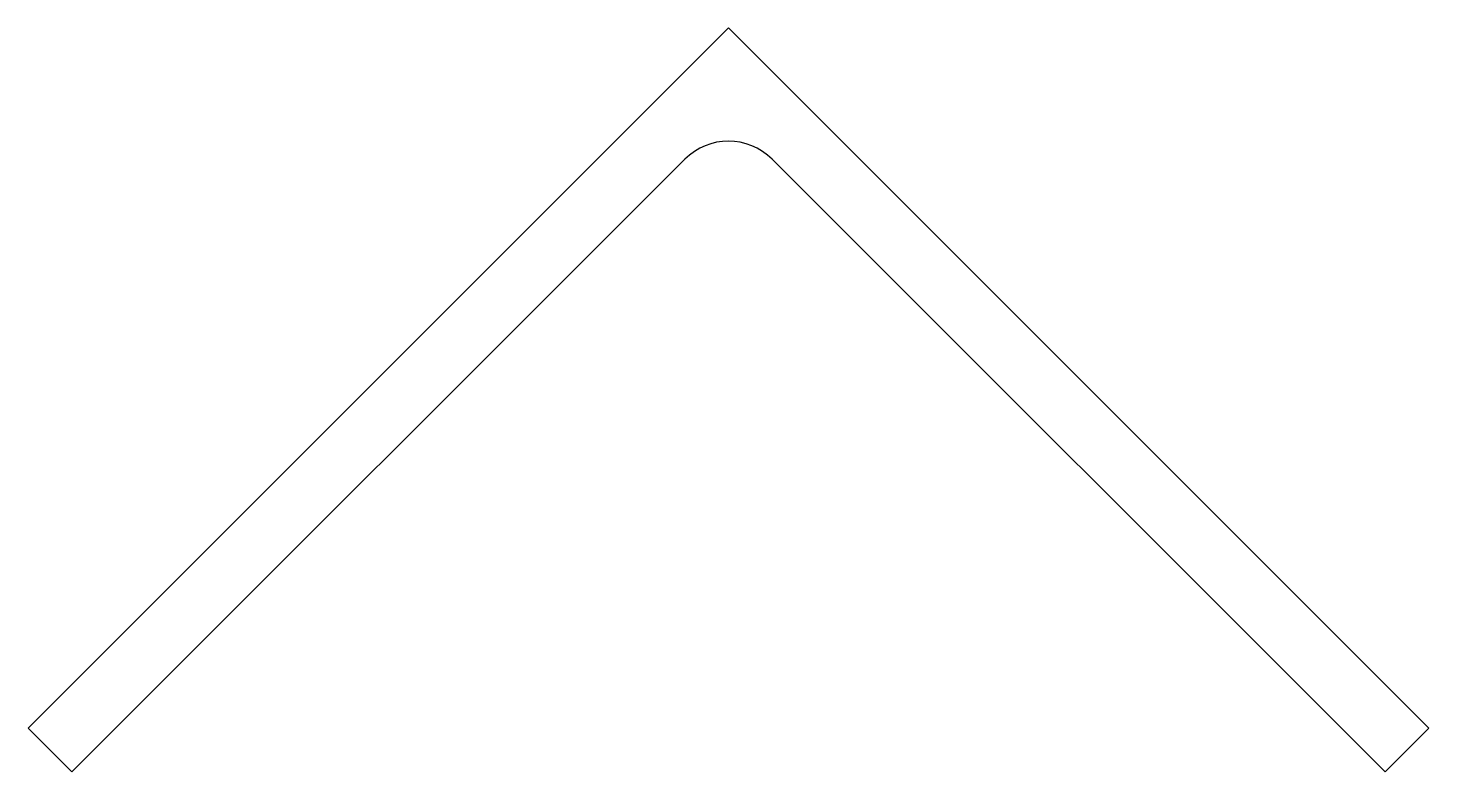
# Model space of a CAD drawing. Header units: inches. Extents: x -72 to 72, y 2 to 78.
import ezdxf

# ---------------------------------------------------------------- set-up
doc = ezdxf.new("R2010")
doc.units = ezdxf.units.IN
doc.header["$MEASUREMENT"] = 0

msp = doc.modelspace()

# ---------------------------------------------------------------- linework, layer by layer
at = {"color": 7}
for p, q in [((0.16, 78.2), (-71.68, 6.36)), ((72, 6.36), (0.16, 78.2)), ((-67.19, 1.87), (-4.33, 64.73)), ((4.65, 64.73), (67.51, 1.87)), ((-71.68, 6.36), (-67.19, 1.87)), ((67.51, 1.87), (72, 6.36))]:
    msp.add_line(p, q, dxfattribs=at)
msp.add_arc((0.16, 60.24), 6.35, 45, 135, dxfattribs=at)

doc.saveas('drawing.dxf')
